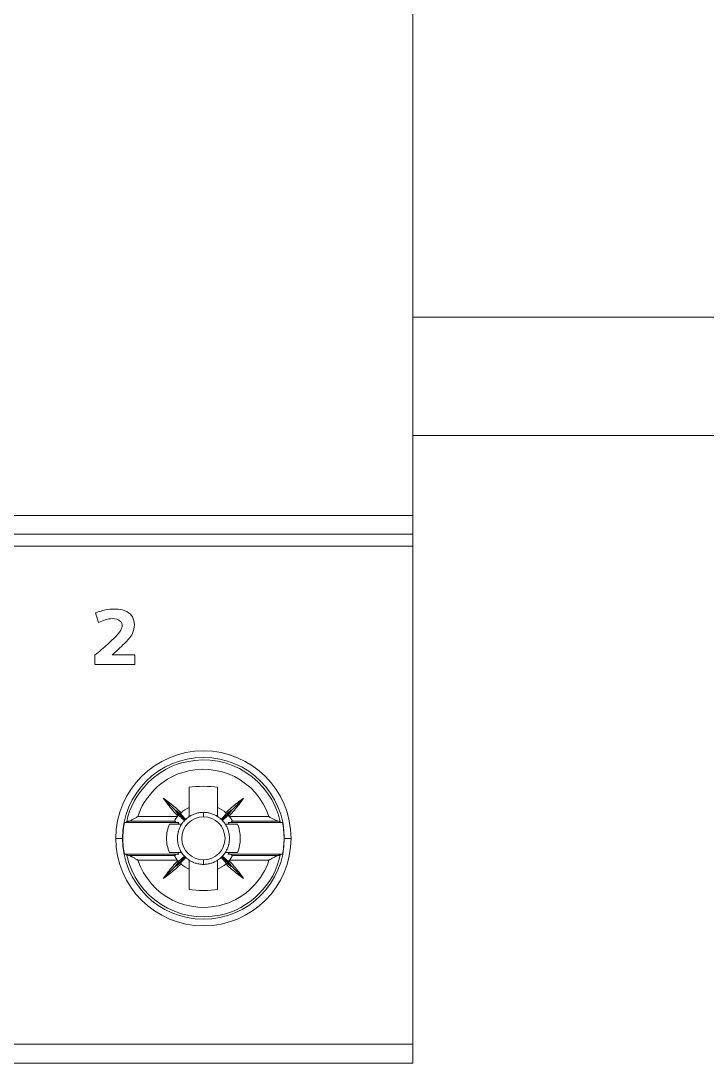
# Model space of a CAD drawing. Header units: millimetres. Extents: x 4137 to 6698, y 1400 to 3585.
# Drawn here: x 4689.4 to 4718.4, y 2776.75 to 2820.81 of the extents above; entities that cross this region are included whole.
import ezdxf

# ---------------------------------------------------------------- set-up
doc = ezdxf.new("R2010")
doc.units = ezdxf.units.MM
doc.layers.add('000-PI-Oprema', color=30, linetype='Continuous', lineweight=5)
doc.layers.add('002-PI-Kabelska kanalica', color=150, linetype='Continuous')

msp = doc.modelspace()

# ---------------------------------------------------------------- linework, layer by layer
at = {"layer": '000-PI-Oprema', "color": 0, "linetype": 'ByBlock', "lineweight": 0, "ltscale": 0.25}
for points in [[(4705.97, 2799.907), (4705.97, 2843.413)], [(4670.565, 2799.907), (4705.97, 2799.907)], [(4705.97, 2799.907), (4705.97, 2799.107)], [(4705.97, 2799.107), (4670.565, 2799.107)], [(4705.97, 2799.107), (4705.97, 2798.607)], [(4705.97, 2798.607), (4670.565, 2798.607)], [(4705.97, 2777.554), (4705.97, 2798.607)], [(4692.684, 2795.384), (4692.554, 2795.786)], [(4692.554, 2795.786), (4692.684, 2795.384)], [(4692.534, 2793.606), (4692.534, 2793.996)], [(4693.26, 2794.012), (4694.219, 2794.012)], [(4694.219, 2794.012), (4694.219, 2793.606)], [(4694.219, 2793.606), (4692.534, 2793.606)], [(4692.534, 2793.606), (4694.219, 2793.606)], [(4696.519, 2788.419), (4696.519, 2787.561)], [(4697.719, 2788.419), (4697.719, 2787.561)], [(4695.421, 2787.952), (4695.909, 2787.465)], [(4698.328, 2787.465), (4698.816, 2787.952)], [(4695.909, 2787.465), (4696.341, 2787.033)], [(4697.119, 2787.355), (4697.119, 2787.167)], [(4697.897, 2787.033), (4698.328, 2787.465)], [(4693.842, 2786.93), (4695.962, 2786.93)], [(4695.904, 2786.975), (4693.946, 2786.975)], [(4694.35, 2787.174), (4696.014, 2787.174)], [(4696.315, 2787.006), (4696.085, 2787.221)], [(4696.152, 2787.289), (4696.368, 2787.059)], [(4697.87, 2787.059), (4698.085, 2787.289)], [(4698.152, 2787.221), (4697.922, 2787.006)], [(4698.223, 2787.174), (4699.888, 2787.174)], [(4698.275, 2786.93), (4700.395, 2786.93)], [(4700.291, 2786.975), (4698.333, 2786.975)], [(4696.033, 2786.855), (4695.679, 2786.855)], [(4698.558, 2786.855), (4698.205, 2786.855)], [(4693.418, 2786.255), (4693.7, 2786.255)], [(4693.712, 2786.255), (4693.7, 2786.255)], [(4700.525, 2786.255), (4700.537, 2786.255)], [(4700.819, 2786.255), (4700.537, 2786.255)], [(4693.842, 2785.58), (4695.962, 2785.58)], [(4695.679, 2785.655), (4696.033, 2785.655)], [(4698.205, 2785.655), (4698.558, 2785.655)], [(4698.275, 2785.58), (4700.395, 2785.58)], [(4695.904, 2785.535), (4693.946, 2785.535)], [(4694.35, 2785.335), (4696.014, 2785.335)], [(4695.909, 2785.045), (4696.341, 2785.477)], [(4696.085, 2785.289), (4696.315, 2785.504)], [(4696.368, 2785.451), (4696.152, 2785.221)], [(4697.119, 2785.155), (4697.119, 2785.343)], [(4698.085, 2785.221), (4697.87, 2785.451)], [(4697.897, 2785.477), (4698.328, 2785.045)], [(4697.922, 2785.504), (4698.152, 2785.289)], [(4698.223, 2785.335), (4699.888, 2785.335)], [(4700.291, 2785.535), (4698.333, 2785.535)], [(4695.421, 2784.558), (4695.909, 2785.045)], [(4696.519, 2784.949), (4696.519, 2784.091)], [(4697.719, 2784.949), (4697.719, 2784.091)], [(4698.328, 2785.045), (4698.816, 2784.558)], [(4688.768, 2777.554), (4705.97, 2777.554)], [(4705.97, 2777.554), (4705.97, 2776.754)], [(4705.97, 2776.754), (4688.768, 2776.754)]]:
    msp.add_lwpolyline(points, dxfattribs=at)
for points, knots in [([(4692.554, 2795.786), (4692.716, 2795.84), (4692.878, 2795.895), (4693.045, 2795.924), (4693.198, 2795.95), (4693.356, 2795.956), (4693.513, 2795.94), (4693.642, 2795.927), (4693.771, 2795.9), (4693.884, 2795.837), (4693.98, 2795.784), (4694.064, 2795.706), (4694.118, 2795.612), (4694.174, 2795.515), (4694.199, 2795.4), (4694.2, 2795.286), (4694.2, 2795.159), (4694.171, 2795.033), (4694.118, 2794.92), (4694.041, 2794.756), (4693.913, 2794.619), (4693.781, 2794.49), (4693.611, 2794.322), (4693.436, 2794.167), (4693.26, 2794.012)], [0, 0, 0, 0, 1, 1, 1, 2, 2, 2, 3, 3, 3, 4, 4, 4, 5, 5, 5, 6, 6, 6, 7, 7, 7, 8, 8, 8, 8]), ([(4692.534, 2793.996), (4692.718, 2794.152), (4692.901, 2794.308), (4693.08, 2794.469), (4693.206, 2794.582), (4693.329, 2794.697), (4693.445, 2794.821), (4693.502, 2794.882), (4693.556, 2794.945), (4693.601, 2795.015), (4693.633, 2795.064), (4693.66, 2795.117), (4693.674, 2795.174), (4693.685, 2795.22), (4693.688, 2795.269), (4693.676, 2795.315), (4693.666, 2795.357), (4693.645, 2795.395), (4693.617, 2795.427), (4693.534, 2795.518), (4693.395, 2795.544), (4693.265, 2795.543), (4693.054, 2795.539), (4692.869, 2795.461), (4692.684, 2795.384)], [0, 0, 0, 0, 1, 1, 1, 2, 2, 2, 3, 3, 3, 4, 4, 4, 5, 5, 5, 6, 6, 6, 7, 7, 7, 8, 8, 8, 8]), ([(4700.819, 2786.255), (4700.819, 2788.299), (4699.163, 2789.955), (4697.119, 2789.955), (4695.075, 2789.955), (4693.418, 2788.299), (4693.418, 2786.255), (4693.418, 2784.212), (4695.075, 2782.555), (4697.119, 2782.555), (4699.163, 2782.555), (4700.819, 2784.212), (4700.819, 2786.255), (4700.819, 2786.255), (4700.819, 2786.255), (4700.819, 2786.255)], [0, 0, 0, 0, 1, 1, 1, 2, 2, 2, 3, 3, 3, 4, 4, 4, 5, 5, 5, 5]), ([(4700.537, 2786.255), (4700.537, 2788.143), (4699.007, 2789.674), (4697.119, 2789.674), (4695.231, 2789.674), (4693.7, 2788.143), (4693.7, 2786.255)], [0, 0, 0, 0, 1, 1, 1, 2, 2, 2, 2]), ([(4693.878, 2786.959), (4694.085, 2788.16), (4695.214, 2789.288), (4696.414, 2789.496), (4698.204, 2789.884), (4699.97, 2788.749), (4700.359, 2786.959)], [0, 0, 0, 0, 1, 1, 1, 2, 2, 2, 2]), ([(4694.35, 2787.174), (4694.567, 2787.976), (4695.398, 2788.806), (4696.199, 2789.024), (4697.728, 2789.532), (4699.38, 2788.704), (4699.888, 2787.174)], [0, 0, 0, 0, 1, 1, 1, 2, 2, 2, 2]), ([(4695.421, 2787.952), (4695.511, 2787.89), (4695.598, 2787.825), (4695.683, 2787.759), (4695.769, 2787.693), (4695.853, 2787.624), (4695.935, 2787.555), (4696.017, 2787.484), (4696.097, 2787.413), (4696.176, 2787.34)], [0, 0, 0, 0, 1, 1, 1, 2, 2, 2, 3, 3, 3, 3]), ([(4696.034, 2787.199), (4695.961, 2787.277), (4695.889, 2787.357), (4695.819, 2787.439), (4695.749, 2787.521), (4695.681, 2787.605), (4695.615, 2787.691), (4695.549, 2787.776), (4695.484, 2787.863), (4695.421, 2787.952)], [0, 0, 0, 0, 1, 1, 1, 2, 2, 2, 3, 3, 3, 3]), ([(4698.062, 2787.34), (4698.14, 2787.413), (4698.221, 2787.484), (4698.303, 2787.555), (4698.385, 2787.624), (4698.469, 2787.693), (4698.554, 2787.759), (4698.64, 2787.825), (4698.727, 2787.89), (4698.816, 2787.952)], [0, 0, 0, 0, 1, 1, 1, 2, 2, 2, 3, 3, 3, 3]), ([(4698.816, 2787.952), (4698.753, 2787.863), (4698.689, 2787.776), (4698.622, 2787.691), (4698.556, 2787.605), (4698.488, 2787.521), (4698.418, 2787.439), (4698.348, 2787.357), (4698.277, 2787.277), (4698.203, 2787.199)], [0, 0, 0, 0, 1, 1, 1, 2, 2, 2, 3, 3, 3, 3]), ([(4695.909, 2787.465), (4695.937, 2787.423), (4695.966, 2787.382), (4695.995, 2787.341), (4696.024, 2787.301), (4696.054, 2787.261), (4696.085, 2787.221)], [0, 0, 0, 0, 1, 1, 1, 2, 2, 2, 2]), ([(4695.909, 2787.465), (4695.951, 2787.437), (4695.992, 2787.408), (4696.032, 2787.378), (4696.073, 2787.349), (4696.113, 2787.319), (4696.152, 2787.289)], [0, 0, 0, 0, 1, 1, 1, 2, 2, 2, 2]), ([(4696.176, 2787.34), (4696.175, 2787.337), (4696.175, 2787.335), (4696.174, 2787.332), (4696.174, 2787.329), (4696.173, 2787.327), (4696.172, 2787.325), (4696.171, 2787.322), (4696.17, 2787.32), (4696.169, 2787.317), (4696.168, 2787.314), (4696.167, 2787.312), (4696.165, 2787.309), (4696.164, 2787.305), (4696.162, 2787.303), (4696.16, 2787.299), (4696.158, 2787.296), (4696.155, 2787.293), (4696.152, 2787.289)], [0, 0, 0, 0, 1, 1, 1, 2, 2, 2, 3, 3, 3, 4, 4, 4, 5, 5, 5, 6, 6, 6, 6]), ([(4696.519, 2787.561), (4696.519, 2787.518), (4696.519, 2787.474), (4696.519, 2787.431), (4696.519, 2787.388), (4696.519, 2787.345), (4696.519, 2787.303), (4696.519, 2787.261), (4696.519, 2787.219), (4696.519, 2787.177)], [0, 0, 0, 0, 1, 1, 1, 2, 2, 2, 3, 3, 3, 3]), ([(4697.119, 2787.355), (4697.065, 2787.355), (4697.013, 2787.352), (4696.961, 2787.343), (4696.909, 2787.336), (4696.857, 2787.325), (4696.807, 2787.309), (4696.781, 2787.302), (4696.756, 2787.294), (4696.731, 2787.284), (4696.706, 2787.275), (4696.682, 2787.265), (4696.658, 2787.254), (4696.61, 2787.232), (4696.564, 2787.206), (4696.519, 2787.177)], [0, 0, 0, 0, 1, 1, 1, 2, 2, 2, 3, 3, 3, 4, 4, 4, 5, 5, 5, 5]), ([(4697.719, 2787.177), (4697.674, 2787.206), (4697.628, 2787.232), (4697.58, 2787.254), (4697.532, 2787.276), (4697.483, 2787.294), (4697.432, 2787.309), (4697.407, 2787.316), (4697.381, 2787.323), (4697.355, 2787.329), (4697.329, 2787.335), (4697.304, 2787.34), (4697.277, 2787.343), (4697.225, 2787.352), (4697.172, 2787.355), (4697.119, 2787.355)], [0, 0, 0, 0, 1, 1, 1, 2, 2, 2, 3, 3, 3, 4, 4, 4, 5, 5, 5, 5]), ([(4697.719, 2787.177), (4697.719, 2787.219), (4697.719, 2787.261), (4697.719, 2787.303), (4697.719, 2787.345), (4697.719, 2787.387), (4697.719, 2787.431), (4697.719, 2787.473), (4697.719, 2787.518), (4697.719, 2787.561)], [0, 0, 0, 0, 1, 1, 1, 2, 2, 2, 3, 3, 3, 3]), ([(4698.085, 2787.289), (4698.082, 2787.293), (4698.08, 2787.296), (4698.078, 2787.299), (4698.076, 2787.303), (4698.074, 2787.305), (4698.072, 2787.309), (4698.07, 2787.312), (4698.069, 2787.314), (4698.068, 2787.317), (4698.067, 2787.32), (4698.066, 2787.322), (4698.066, 2787.325), (4698.065, 2787.327), (4698.064, 2787.329), (4698.064, 2787.332), (4698.063, 2787.335), (4698.062, 2787.337), (4698.062, 2787.34)], [0, 0, 0, 0, 1, 1, 1, 2, 2, 2, 3, 3, 3, 4, 4, 4, 5, 5, 5, 6, 6, 6, 6]), ([(4698.328, 2787.465), (4698.287, 2787.437), (4698.245, 2787.408), (4698.205, 2787.378), (4698.164, 2787.349), (4698.125, 2787.319), (4698.085, 2787.289)], [0, 0, 0, 0, 1, 1, 1, 2, 2, 2, 2]), ([(4698.328, 2787.465), (4698.301, 2787.423), (4698.272, 2787.382), (4698.242, 2787.341), (4698.213, 2787.301), (4698.183, 2787.261), (4698.152, 2787.221)], [0, 0, 0, 0, 1, 1, 1, 2, 2, 2, 2]), ([(4693.842, 2786.93), (4693.835, 2786.93), (4693.828, 2786.93), (4693.821, 2786.93), (4693.814, 2786.93), (4693.807, 2786.93), (4693.801, 2786.93), (4693.794, 2786.93), (4693.787, 2786.93), (4693.78, 2786.93)], [0, 0, 0, 0, 1, 1, 1, 2, 2, 2, 3, 3, 3, 3]), ([(4693.878, 2786.959), (4693.872, 2786.955), (4693.866, 2786.95), (4693.86, 2786.945), (4693.854, 2786.94), (4693.848, 2786.935), (4693.842, 2786.93)], [0, 0, 0, 0, 1, 1, 1, 2, 2, 2, 2]), ([(4693.878, 2786.959), (4693.882, 2786.962), (4693.889, 2786.965), (4693.901, 2786.968), (4693.907, 2786.969), (4693.913, 2786.97), (4693.92, 2786.972), (4693.928, 2786.973), (4693.937, 2786.974), (4693.946, 2786.975)], [0, 0, 0, 0, 1, 1, 1, 2, 2, 2, 3, 3, 3, 3]), ([(4693.946, 2786.975), (4693.957, 2786.977), (4693.969, 2786.98), (4693.982, 2786.984), (4693.996, 2786.989), (4694.01, 2786.995), (4694.025, 2787.001), (4694.04, 2787.008), (4694.057, 2787.016), (4694.073, 2787.024), (4694.09, 2787.032), (4694.107, 2787.041), (4694.125, 2787.051), (4694.143, 2787.061), (4694.162, 2787.07), (4694.18, 2787.081), (4694.199, 2787.091), (4694.217, 2787.101), (4694.237, 2787.112), (4694.255, 2787.123), (4694.275, 2787.133), (4694.293, 2787.143), (4694.313, 2787.154), (4694.331, 2787.164), (4694.35, 2787.174)], [0, 0, 0, 0, 1, 1, 1, 2, 2, 2, 3, 3, 3, 4, 4, 4, 5, 5, 5, 6, 6, 6, 7, 7, 7, 8, 8, 8, 8]), ([(4696.014, 2787.174), (4695.996, 2787.154), (4695.98, 2787.132), (4695.965, 2787.111), (4695.958, 2787.1), (4695.951, 2787.089), (4695.945, 2787.079), (4695.939, 2787.068), (4695.933, 2787.058), (4695.928, 2787.048), (4695.925, 2787.044), (4695.922, 2787.039), (4695.92, 2787.034), (4695.918, 2787.03), (4695.916, 2787.025), (4695.914, 2787.021), (4695.912, 2787.017), (4695.911, 2787.013), (4695.91, 2787.009), (4695.908, 2787.006), (4695.907, 2787.002), (4695.906, 2786.999), (4695.904, 2786.993), (4695.903, 2786.987), (4695.903, 2786.983), (4695.902, 2786.979), (4695.903, 2786.977), (4695.904, 2786.975)], [0, 0, 0, 0, 1, 1, 1, 2, 2, 2, 3, 3, 3, 4, 4, 4, 5, 5, 5, 6, 6, 6, 7, 7, 7, 8, 8, 8, 9, 9, 9, 9]), ([(4695.904, 2786.975), (4695.914, 2786.968), (4695.924, 2786.96), (4695.933, 2786.953), (4695.943, 2786.945), (4695.953, 2786.937), (4695.962, 2786.93)], [0, 0, 0, 0, 1, 1, 1, 2, 2, 2, 2]), ([(4696.078, 2786.93), (4696.058, 2786.93), (4696.039, 2786.93), (4696.02, 2786.93), (4696.001, 2786.93), (4695.982, 2786.93), (4695.962, 2786.93)], [0, 0, 0, 0, 1, 1, 1, 2, 2, 2, 2]), ([(4696.085, 2787.221), (4696.081, 2787.219), (4696.078, 2787.216), (4696.074, 2787.214), (4696.071, 2787.212), (4696.068, 2787.21), (4696.065, 2787.208), (4696.062, 2787.207), (4696.06, 2787.205), (4696.057, 2787.205), (4696.054, 2787.203), (4696.052, 2787.203), (4696.049, 2787.202), (4696.046, 2787.201), (4696.044, 2787.2), (4696.041, 2787.2), (4696.039, 2787.199), (4696.036, 2787.199), (4696.034, 2787.199)], [0, 0, 0, 0, 1, 1, 1, 2, 2, 2, 3, 3, 3, 4, 4, 4, 5, 5, 5, 6, 6, 6, 6]), ([(4697.119, 2785.343), (4696.615, 2785.343), (4696.207, 2785.752), (4696.207, 2786.255), (4696.207, 2786.759), (4696.615, 2787.167), (4697.119, 2787.167)], [0, 0, 0, 0, 1, 1, 1, 2, 2, 2, 2]), ([(4697.119, 2787.167), (4697.623, 2787.167), (4698.031, 2786.759), (4698.031, 2786.255), (4698.031, 2785.752), (4697.623, 2785.343), (4697.119, 2785.343)], [0, 0, 0, 0, 1, 1, 1, 2, 2, 2, 2]), ([(4698.203, 2787.199), (4698.201, 2787.199), (4698.199, 2787.199), (4698.196, 2787.2), (4698.193, 2787.2), (4698.191, 2787.201), (4698.188, 2787.202), (4698.186, 2787.203), (4698.183, 2787.203), (4698.181, 2787.205), (4698.178, 2787.205), (4698.175, 2787.207), (4698.172, 2787.209), (4698.169, 2787.21), (4698.166, 2787.212), (4698.163, 2787.214), (4698.16, 2787.216), (4698.157, 2787.219), (4698.152, 2787.221)], [0, 0, 0, 0, 1, 1, 1, 2, 2, 2, 3, 3, 3, 4, 4, 4, 5, 5, 5, 6, 6, 6, 6]), ([(4698.275, 2786.93), (4698.256, 2786.93), (4698.236, 2786.93), (4698.217, 2786.93), (4698.198, 2786.93), (4698.179, 2786.93), (4698.16, 2786.93)], [0, 0, 0, 0, 1, 1, 1, 2, 2, 2, 2]), ([(4698.333, 2786.975), (4698.334, 2786.977), (4698.335, 2786.979), (4698.335, 2786.983), (4698.335, 2786.985), (4698.334, 2786.987), (4698.334, 2786.99), (4698.334, 2786.993), (4698.333, 2786.995), (4698.332, 2786.999), (4698.331, 2787.001), (4698.329, 2787.005), (4698.328, 2787.009), (4698.327, 2787.013), (4698.325, 2787.017), (4698.323, 2787.021), (4698.32, 2787.029), (4698.315, 2787.038), (4698.31, 2787.048), (4698.307, 2787.053), (4698.305, 2787.058), (4698.302, 2787.063), (4698.299, 2787.068), (4698.296, 2787.073), (4698.293, 2787.079), (4698.29, 2787.084), (4698.286, 2787.089), (4698.283, 2787.095), (4698.279, 2787.1), (4698.276, 2787.106), (4698.272, 2787.111), (4698.257, 2787.132), (4698.241, 2787.154), (4698.223, 2787.174)], [0, 0, 0, 0, 1, 1, 1, 2, 2, 2, 3, 3, 3, 4, 4, 4, 5, 5, 5, 6, 6, 6, 7, 7, 7, 8, 8, 8, 9, 9, 9, 10, 10, 10, 11, 11, 11, 11]), ([(4698.275, 2786.93), (4698.285, 2786.937), (4698.294, 2786.945), (4698.304, 2786.953), (4698.314, 2786.96), (4698.323, 2786.968), (4698.333, 2786.975)], [0, 0, 0, 0, 1, 1, 1, 2, 2, 2, 2]), ([(4699.888, 2787.174), (4699.906, 2787.164), (4699.925, 2787.154), (4699.944, 2787.143), (4699.963, 2787.133), (4699.982, 2787.123), (4700, 2787.112), (4700.019, 2787.102), (4700.038, 2787.092), (4700.057, 2787.081), (4700.075, 2787.071), (4700.093, 2787.061), (4700.111, 2787.052), (4700.129, 2787.042), (4700.146, 2787.033), (4700.163, 2787.025), (4700.18, 2787.017), (4700.196, 2787.008), (4700.212, 2787.001), (4700.227, 2786.995), (4700.242, 2786.989), (4700.255, 2786.984), (4700.268, 2786.98), (4700.281, 2786.977), (4700.291, 2786.975)], [0, 0, 0, 0, 1, 1, 1, 2, 2, 2, 3, 3, 3, 4, 4, 4, 5, 5, 5, 6, 6, 6, 7, 7, 7, 8, 8, 8, 8]), ([(4700.291, 2786.975), (4700.31, 2786.973), (4700.325, 2786.97), (4700.337, 2786.968), (4700.342, 2786.966), (4700.347, 2786.965), (4700.351, 2786.964), (4700.355, 2786.962), (4700.357, 2786.961), (4700.359, 2786.959)], [0, 0, 0, 0, 1, 1, 1, 2, 2, 2, 3, 3, 3, 3]), ([(4700.395, 2786.93), (4700.389, 2786.935), (4700.383, 2786.94), (4700.377, 2786.945), (4700.371, 2786.95), (4700.365, 2786.955), (4700.359, 2786.959)], [0, 0, 0, 0, 1, 1, 1, 2, 2, 2, 2]), ([(4700.458, 2786.93), (4700.451, 2786.93), (4700.444, 2786.93), (4700.437, 2786.93), (4700.43, 2786.93), (4700.423, 2786.93), (4700.416, 2786.93), (4700.409, 2786.93), (4700.402, 2786.93), (4700.395, 2786.93)], [0, 0, 0, 0, 1, 1, 1, 2, 2, 2, 3, 3, 3, 3]), ([(4695.679, 2786.855), (4695.602, 2786.669), (4695.56, 2786.462), (4695.56, 2786.255), (4695.56, 2786.048), (4695.602, 2785.841), (4695.679, 2785.655)], [0, 0, 0, 0, 1, 1, 1, 2, 2, 2, 2]), ([(4696.197, 2786.855), (4696.167, 2786.811), (4696.142, 2786.764), (4696.12, 2786.716), (4696.098, 2786.669), (4696.08, 2786.619), (4696.065, 2786.569), (4696.061, 2786.556), (4696.057, 2786.543), (4696.054, 2786.53), (4696.051, 2786.517), (4696.047, 2786.504), (4696.045, 2786.492), (4696.039, 2786.465), (4696.034, 2786.439), (4696.03, 2786.413), (4696.023, 2786.361), (4696.019, 2786.309), (4696.019, 2786.256), (4696.019, 2786.23), (4696.02, 2786.204), (4696.021, 2786.177), (4696.023, 2786.151), (4696.026, 2786.124), (4696.03, 2786.097), (4696.038, 2786.045), (4696.049, 2785.993), (4696.064, 2785.943), (4696.079, 2785.893), (4696.098, 2785.843), (4696.12, 2785.795), (4696.142, 2785.746), (4696.167, 2785.7), (4696.197, 2785.655)], [0, 0, 0, 0, 1, 1, 1, 2, 2, 2, 3, 3, 3, 4, 4, 4, 5, 5, 5, 6, 6, 6, 7, 7, 7, 8, 8, 8, 9, 9, 9, 10, 10, 10, 11, 11, 11, 11]), ([(4696.197, 2786.855), (4696.169, 2786.855), (4696.143, 2786.855), (4696.115, 2786.855), (4696.088, 2786.855), (4696.061, 2786.855), (4696.033, 2786.855)], [0, 0, 0, 0, 1, 1, 1, 2, 2, 2, 2]), ([(4698.205, 2786.855), (4698.177, 2786.855), (4698.15, 2786.855), (4698.122, 2786.855), (4698.095, 2786.855), (4698.068, 2786.855), (4698.041, 2786.855)], [0, 0, 0, 0, 1, 1, 1, 2, 2, 2, 2]), ([(4698.041, 2785.655), (4698.07, 2785.7), (4698.095, 2785.746), (4698.117, 2785.794), (4698.139, 2785.842), (4698.158, 2785.891), (4698.173, 2785.942), (4698.177, 2785.954), (4698.18, 2785.967), (4698.183, 2785.98), (4698.187, 2785.993), (4698.19, 2786.006), (4698.193, 2786.019), (4698.199, 2786.044), (4698.203, 2786.071), (4698.207, 2786.097), (4698.215, 2786.149), (4698.219, 2786.202), (4698.219, 2786.254), (4698.219, 2786.28), (4698.218, 2786.307), (4698.216, 2786.333), (4698.214, 2786.36), (4698.211, 2786.386), (4698.208, 2786.412), (4698.2, 2786.465), (4698.188, 2786.516), (4698.173, 2786.567), (4698.159, 2786.617), (4698.14, 2786.667), (4698.118, 2786.716), (4698.096, 2786.764), (4698.07, 2786.811), (4698.041, 2786.855)], [0, 0, 0, 0, 1, 1, 1, 2, 2, 2, 3, 3, 3, 4, 4, 4, 5, 5, 5, 6, 6, 6, 7, 7, 7, 8, 8, 8, 9, 9, 9, 10, 10, 10, 11, 11, 11, 11]), ([(4698.558, 2785.655), (4698.635, 2785.841), (4698.677, 2786.048), (4698.677, 2786.255), (4698.677, 2786.462), (4698.635, 2786.669), (4698.558, 2786.855)], [0, 0, 0, 0, 1, 1, 1, 2, 2, 2, 2]), ([(4693.7, 2786.255), (4693.7, 2784.367), (4695.231, 2782.836), (4697.119, 2782.836), (4699.007, 2782.836), (4700.537, 2784.367), (4700.537, 2786.255)], [0, 0, 0, 0, 1, 1, 1, 2, 2, 2, 2]), ([(4693.78, 2785.58), (4693.787, 2785.58), (4693.794, 2785.58), (4693.801, 2785.58), (4693.807, 2785.58), (4693.814, 2785.58), (4693.821, 2785.58), (4693.828, 2785.58), (4693.835, 2785.58), (4693.842, 2785.58)], [0, 0, 0, 0, 1, 1, 1, 2, 2, 2, 3, 3, 3, 3]), ([(4693.842, 2785.58), (4693.848, 2785.575), (4693.854, 2785.57), (4693.86, 2785.566), (4693.866, 2785.56), (4693.872, 2785.555), (4693.878, 2785.55)], [0, 0, 0, 0, 1, 1, 1, 2, 2, 2, 2]), ([(4700.359, 2785.55), (4700.152, 2784.351), (4699.023, 2783.222), (4697.823, 2783.015), (4696.034, 2782.626), (4694.267, 2783.761), (4693.878, 2785.55)], [0, 0, 0, 0, 1, 1, 1, 2, 2, 2, 2]), ([(4693.946, 2785.535), (4693.927, 2785.537), (4693.912, 2785.539), (4693.901, 2785.542), (4693.895, 2785.544), (4693.89, 2785.545), (4693.887, 2785.546), (4693.883, 2785.548), (4693.88, 2785.549), (4693.878, 2785.55)], [0, 0, 0, 0, 1, 1, 1, 2, 2, 2, 3, 3, 3, 3]), ([(4695.962, 2785.58), (4695.953, 2785.572), (4695.943, 2785.565), (4695.933, 2785.557), (4695.924, 2785.55), (4695.914, 2785.542), (4695.904, 2785.535)], [0, 0, 0, 0, 1, 1, 1, 2, 2, 2, 2]), ([(4695.962, 2785.58), (4695.982, 2785.58), (4696.001, 2785.58), (4696.02, 2785.58), (4696.039, 2785.58), (4696.058, 2785.58), (4696.078, 2785.58)], [0, 0, 0, 0, 1, 1, 1, 2, 2, 2, 2]), ([(4696.033, 2785.655), (4696.061, 2785.655), (4696.088, 2785.655), (4696.115, 2785.655), (4696.143, 2785.655), (4696.169, 2785.655), (4696.197, 2785.655)], [0, 0, 0, 0, 1, 1, 1, 2, 2, 2, 2]), ([(4698.041, 2785.655), (4698.068, 2785.655), (4698.095, 2785.655), (4698.122, 2785.655), (4698.15, 2785.655), (4698.177, 2785.655), (4698.205, 2785.655)], [0, 0, 0, 0, 1, 1, 1, 2, 2, 2, 2]), ([(4698.16, 2785.58), (4698.179, 2785.58), (4698.198, 2785.58), (4698.217, 2785.58), (4698.236, 2785.58), (4698.256, 2785.58), (4698.275, 2785.58)], [0, 0, 0, 0, 1, 1, 1, 2, 2, 2, 2]), ([(4698.333, 2785.535), (4698.323, 2785.542), (4698.314, 2785.55), (4698.304, 2785.557), (4698.294, 2785.565), (4698.285, 2785.572), (4698.275, 2785.58)], [0, 0, 0, 0, 1, 1, 1, 2, 2, 2, 2]), ([(4700.359, 2785.55), (4700.356, 2785.548), (4700.348, 2785.545), (4700.337, 2785.542), (4700.331, 2785.541), (4700.324, 2785.539), (4700.317, 2785.539), (4700.309, 2785.537), (4700.301, 2785.536), (4700.291, 2785.535)], [0, 0, 0, 0, 1, 1, 1, 2, 2, 2, 3, 3, 3, 3]), ([(4700.359, 2785.55), (4700.365, 2785.555), (4700.371, 2785.56), (4700.377, 2785.566), (4700.383, 2785.57), (4700.389, 2785.575), (4700.395, 2785.58)], [0, 0, 0, 0, 1, 1, 1, 2, 2, 2, 2]), ([(4700.395, 2785.58), (4700.402, 2785.58), (4700.409, 2785.58), (4700.416, 2785.58), (4700.423, 2785.58), (4700.43, 2785.58), (4700.437, 2785.58), (4700.444, 2785.58), (4700.451, 2785.58), (4700.458, 2785.58)], [0, 0, 0, 0, 1, 1, 1, 2, 2, 2, 3, 3, 3, 3]), ([(4694.35, 2785.335), (4694.345, 2785.338), (4694.341, 2785.34), (4694.336, 2785.343), (4694.331, 2785.346), (4694.327, 2785.348), (4694.322, 2785.351), (4694.313, 2785.355), (4694.304, 2785.361), (4694.295, 2785.366), (4694.276, 2785.376), (4694.258, 2785.386), (4694.24, 2785.396), (4694.204, 2785.416), (4694.169, 2785.436), (4694.133, 2785.455), (4694.124, 2785.459), (4694.116, 2785.464), (4694.107, 2785.468), (4694.099, 2785.473), (4694.09, 2785.477), (4694.082, 2785.482), (4694.064, 2785.49), (4694.048, 2785.499), (4694.032, 2785.506), (4694.016, 2785.513), (4694, 2785.519), (4693.986, 2785.524), (4693.979, 2785.527), (4693.972, 2785.529), (4693.965, 2785.531), (4693.958, 2785.532), (4693.952, 2785.534), (4693.946, 2785.535)], [0, 0, 0, 0, 1, 1, 1, 2, 2, 2, 3, 3, 3, 4, 4, 4, 5, 5, 5, 6, 6, 6, 7, 7, 7, 8, 8, 8, 9, 9, 9, 10, 10, 10, 11, 11, 11, 11]), ([(4699.888, 2785.335), (4699.67, 2784.534), (4698.839, 2783.704), (4698.038, 2783.486), (4696.509, 2782.978), (4694.858, 2783.807), (4694.35, 2785.335)], [0, 0, 0, 0, 1, 1, 1, 2, 2, 2, 2]), ([(4695.421, 2784.558), (4695.484, 2784.647), (4695.549, 2784.734), (4695.615, 2784.819), (4695.681, 2784.905), (4695.749, 2784.989), (4695.819, 2785.071), (4695.889, 2785.153), (4695.961, 2785.233), (4696.034, 2785.312)], [0, 0, 0, 0, 1, 1, 1, 2, 2, 2, 3, 3, 3, 3]), ([(4696.176, 2785.17), (4696.097, 2785.097), (4696.017, 2785.025), (4695.935, 2784.956), (4695.853, 2784.886), (4695.769, 2784.817), (4695.683, 2784.751), (4695.598, 2784.685), (4695.511, 2784.62), (4695.421, 2784.558)], [0, 0, 0, 0, 1, 1, 1, 2, 2, 2, 3, 3, 3, 3]), ([(4695.904, 2785.535), (4695.903, 2785.533), (4695.902, 2785.531), (4695.903, 2785.527), (4695.903, 2785.525), (4695.903, 2785.523), (4695.903, 2785.52), (4695.904, 2785.517), (4695.905, 2785.515), (4695.906, 2785.512), (4695.907, 2785.508), (4695.908, 2785.505), (4695.909, 2785.501), (4695.911, 2785.497), (4695.912, 2785.493), (4695.914, 2785.489), (4695.918, 2785.481), (4695.922, 2785.472), (4695.928, 2785.462), (4695.93, 2785.457), (4695.933, 2785.452), (4695.936, 2785.447), (4695.939, 2785.442), (4695.941, 2785.437), (4695.945, 2785.431), (4695.948, 2785.426), (4695.951, 2785.421), (4695.955, 2785.415), (4695.958, 2785.411), (4695.962, 2785.405), (4695.965, 2785.4), (4695.98, 2785.377), (4695.996, 2785.356), (4696.014, 2785.335)], [0, 0, 0, 0, 1, 1, 1, 2, 2, 2, 3, 3, 3, 4, 4, 4, 5, 5, 5, 6, 6, 6, 7, 7, 7, 8, 8, 8, 9, 9, 9, 10, 10, 10, 11, 11, 11, 11]), ([(4695.909, 2785.045), (4695.937, 2785.087), (4695.966, 2785.128), (4695.995, 2785.169), (4696.024, 2785.209), (4696.054, 2785.249), (4696.085, 2785.289)], [0, 0, 0, 0, 1, 1, 1, 2, 2, 2, 2]), ([(4695.909, 2785.045), (4695.951, 2785.074), (4695.992, 2785.102), (4696.032, 2785.131), (4696.073, 2785.16), (4696.113, 2785.191), (4696.152, 2785.221)], [0, 0, 0, 0, 1, 1, 1, 2, 2, 2, 2]), ([(4696.034, 2785.312), (4696.036, 2785.311), (4696.039, 2785.311), (4696.041, 2785.311), (4696.044, 2785.31), (4696.047, 2785.309), (4696.049, 2785.309), (4696.052, 2785.308), (4696.054, 2785.306), (4696.057, 2785.306), (4696.06, 2785.304), (4696.063, 2785.303), (4696.065, 2785.302), (4696.068, 2785.3), (4696.071, 2785.298), (4696.074, 2785.296), (4696.078, 2785.294), (4696.081, 2785.292), (4696.085, 2785.289)], [0, 0, 0, 0, 1, 1, 1, 2, 2, 2, 3, 3, 3, 4, 4, 4, 5, 5, 5, 6, 6, 6, 6]), ([(4696.152, 2785.221), (4696.156, 2785.218), (4696.158, 2785.214), (4696.16, 2785.211), (4696.162, 2785.207), (4696.164, 2785.205), (4696.165, 2785.202), (4696.167, 2785.198), (4696.168, 2785.196), (4696.169, 2785.193), (4696.17, 2785.191), (4696.171, 2785.188), (4696.172, 2785.185), (4696.173, 2785.183), (4696.174, 2785.18), (4696.174, 2785.178), (4696.175, 2785.176), (4696.175, 2785.173), (4696.176, 2785.17)], [0, 0, 0, 0, 1, 1, 1, 2, 2, 2, 3, 3, 3, 4, 4, 4, 5, 5, 5, 6, 6, 6, 6]), ([(4696.519, 2785.333), (4696.519, 2785.291), (4696.519, 2785.249), (4696.519, 2785.207), (4696.519, 2785.165), (4696.519, 2785.123), (4696.519, 2785.079), (4696.519, 2785.036), (4696.519, 2784.993), (4696.519, 2784.949)], [0, 0, 0, 0, 1, 1, 1, 2, 2, 2, 3, 3, 3, 3]), ([(4696.519, 2785.333), (4696.564, 2785.304), (4696.61, 2785.278), (4696.657, 2785.257), (4696.705, 2785.235), (4696.754, 2785.216), (4696.805, 2785.201), (4696.83, 2785.193), (4696.856, 2785.187), (4696.882, 2785.181), (4696.908, 2785.176), (4696.934, 2785.171), (4696.96, 2785.167), (4697.013, 2785.159), (4697.065, 2785.155), (4697.119, 2785.155)], [0, 0, 0, 0, 1, 1, 1, 2, 2, 2, 3, 3, 3, 4, 4, 4, 5, 5, 5, 5]), ([(4697.119, 2785.155), (4697.172, 2785.155), (4697.225, 2785.159), (4697.277, 2785.167), (4697.329, 2785.174), (4697.38, 2785.185), (4697.431, 2785.2), (4697.456, 2785.208), (4697.481, 2785.216), (4697.506, 2785.226), (4697.531, 2785.236), (4697.556, 2785.245), (4697.58, 2785.256), (4697.628, 2785.278), (4697.674, 2785.304), (4697.719, 2785.333)], [0, 0, 0, 0, 1, 1, 1, 2, 2, 2, 3, 3, 3, 4, 4, 4, 5, 5, 5, 5]), ([(4697.719, 2784.949), (4697.719, 2784.993), (4697.719, 2785.036), (4697.719, 2785.079), (4697.719, 2785.123), (4697.719, 2785.165), (4697.719, 2785.207), (4697.719, 2785.249), (4697.719, 2785.291), (4697.719, 2785.333)], [0, 0, 0, 0, 1, 1, 1, 2, 2, 2, 3, 3, 3, 3]), ([(4698.062, 2785.17), (4698.062, 2785.173), (4698.063, 2785.176), (4698.064, 2785.178), (4698.064, 2785.18), (4698.065, 2785.183), (4698.066, 2785.185), (4698.066, 2785.188), (4698.067, 2785.191), (4698.068, 2785.193), (4698.069, 2785.196), (4698.071, 2785.199), (4698.072, 2785.202), (4698.074, 2785.205), (4698.076, 2785.207), (4698.078, 2785.211), (4698.08, 2785.214), (4698.082, 2785.218), (4698.085, 2785.221)], [0, 0, 0, 0, 1, 1, 1, 2, 2, 2, 3, 3, 3, 4, 4, 4, 5, 5, 5, 6, 6, 6, 6]), ([(4698.816, 2784.558), (4698.727, 2784.62), (4698.64, 2784.685), (4698.554, 2784.751), (4698.469, 2784.817), (4698.385, 2784.886), (4698.303, 2784.956), (4698.221, 2785.025), (4698.14, 2785.097), (4698.062, 2785.17)], [0, 0, 0, 0, 1, 1, 1, 2, 2, 2, 3, 3, 3, 3]), ([(4698.328, 2785.045), (4698.287, 2785.074), (4698.245, 2785.102), (4698.205, 2785.131), (4698.164, 2785.16), (4698.125, 2785.191), (4698.085, 2785.221)], [0, 0, 0, 0, 1, 1, 1, 2, 2, 2, 2]), ([(4698.152, 2785.289), (4698.157, 2785.292), (4698.16, 2785.294), (4698.163, 2785.296), (4698.166, 2785.298), (4698.169, 2785.3), (4698.172, 2785.302), (4698.175, 2785.303), (4698.178, 2785.304), (4698.181, 2785.306), (4698.183, 2785.306), (4698.186, 2785.308), (4698.188, 2785.309), (4698.191, 2785.309), (4698.193, 2785.31), (4698.196, 2785.311), (4698.199, 2785.311), (4698.201, 2785.311), (4698.203, 2785.312)], [0, 0, 0, 0, 1, 1, 1, 2, 2, 2, 3, 3, 3, 4, 4, 4, 5, 5, 5, 6, 6, 6, 6]), ([(4698.328, 2785.045), (4698.301, 2785.087), (4698.272, 2785.128), (4698.242, 2785.169), (4698.213, 2785.209), (4698.183, 2785.249), (4698.152, 2785.289)], [0, 0, 0, 0, 1, 1, 1, 2, 2, 2, 2]), ([(4698.203, 2785.312), (4698.277, 2785.233), (4698.348, 2785.153), (4698.418, 2785.071), (4698.488, 2784.989), (4698.556, 2784.905), (4698.622, 2784.819), (4698.689, 2784.734), (4698.753, 2784.647), (4698.816, 2784.558)], [0, 0, 0, 0, 1, 1, 1, 2, 2, 2, 3, 3, 3, 3]), ([(4698.223, 2785.335), (4698.241, 2785.356), (4698.257, 2785.377), (4698.272, 2785.4), (4698.279, 2785.41), (4698.286, 2785.421), (4698.293, 2785.431), (4698.299, 2785.442), (4698.305, 2785.452), (4698.31, 2785.462), (4698.313, 2785.467), (4698.315, 2785.472), (4698.317, 2785.476), (4698.319, 2785.481), (4698.321, 2785.485), (4698.323, 2785.489), (4698.325, 2785.493), (4698.327, 2785.497), (4698.328, 2785.501), (4698.329, 2785.505), (4698.331, 2785.508), (4698.332, 2785.511), (4698.334, 2785.518), (4698.335, 2785.523), (4698.335, 2785.527), (4698.335, 2785.531), (4698.334, 2785.533), (4698.333, 2785.535)], [0, 0, 0, 0, 1, 1, 1, 2, 2, 2, 3, 3, 3, 4, 4, 4, 5, 5, 5, 6, 6, 6, 7, 7, 7, 8, 8, 8, 9, 9, 9, 9]), ([(4700.291, 2785.535), (4700.279, 2785.533), (4700.266, 2785.53), (4700.252, 2785.524), (4700.244, 2785.522), (4700.237, 2785.519), (4700.229, 2785.516), (4700.222, 2785.513), (4700.214, 2785.509), (4700.206, 2785.506), (4700.19, 2785.499), (4700.173, 2785.49), (4700.156, 2785.482), (4700.148, 2785.477), (4700.139, 2785.473), (4700.131, 2785.468), (4700.122, 2785.464), (4700.113, 2785.459), (4700.104, 2785.455), (4700.069, 2785.436), (4700.033, 2785.416), (4699.998, 2785.396), (4699.979, 2785.386), (4699.961, 2785.376), (4699.943, 2785.366), (4699.934, 2785.361), (4699.925, 2785.356), (4699.915, 2785.351), (4699.906, 2785.346), (4699.897, 2785.34), (4699.888, 2785.335)], [0, 0, 0, 0, 1, 1, 1, 2, 2, 2, 3, 3, 3, 4, 4, 4, 5, 5, 5, 6, 6, 6, 7, 7, 7, 8, 8, 8, 9, 9, 9, 10, 10, 10, 10])]:
    msp.add_open_spline(points, degree=3, knots=knots, dxfattribs=at)
for points in [[(4696.519, 2788.419), (4696.829, 2788.468), (4697.408, 2788.468), (4697.719, 2788.419)], [(4696.519, 2787.561), (4696.419, 2787.52), (4696.254, 2787.414), (4696.176, 2787.34)], [(4698.062, 2787.34), (4697.983, 2787.414), (4697.819, 2787.52), (4697.719, 2787.561)], [(4693.78, 2786.93), (4693.74, 2786.758), (4693.707, 2786.431), (4693.712, 2786.255)], [(4696.034, 2787.199), (4696.029, 2787.192), (4696.019, 2787.181), (4696.014, 2787.174)], [(4696.078, 2786.93), (4696.065, 2786.912), (4696.043, 2786.875), (4696.033, 2786.855)], [(4696.197, 2786.855), (4696.222, 2786.897), (4696.28, 2786.971), (4696.315, 2787.006)], [(4696.341, 2787.033), (4696.334, 2787.026), (4696.321, 2787.013), (4696.315, 2787.006)], [(4696.368, 2787.059), (4696.361, 2787.052), (4696.347, 2787.039), (4696.341, 2787.033)], [(4696.368, 2787.059), (4696.403, 2787.094), (4696.476, 2787.151), (4696.519, 2787.177)], [(4697.87, 2787.059), (4697.835, 2787.094), (4697.761, 2787.151), (4697.719, 2787.177)], [(4697.897, 2787.033), (4697.89, 2787.039), (4697.877, 2787.052), (4697.87, 2787.059)], [(4697.922, 2787.006), (4697.916, 2787.013), (4697.903, 2787.026), (4697.897, 2787.033)], [(4698.041, 2786.855), (4698.015, 2786.897), (4697.957, 2786.971), (4697.922, 2787.006)], [(4698.205, 2786.855), (4698.194, 2786.875), (4698.172, 2786.912), (4698.16, 2786.93)], [(4698.223, 2787.174), (4698.219, 2787.181), (4698.209, 2787.192), (4698.203, 2787.199)], [(4700.525, 2786.255), (4700.531, 2786.431), (4700.498, 2786.758), (4700.458, 2786.93)], [(4693.712, 2786.255), (4693.707, 2786.079), (4693.74, 2785.752), (4693.78, 2785.58)], [(4700.458, 2785.58), (4700.498, 2785.752), (4700.531, 2786.079), (4700.525, 2786.255)], [(4696.033, 2785.655), (4696.043, 2785.635), (4696.065, 2785.599), (4696.078, 2785.58)], [(4696.315, 2785.504), (4696.28, 2785.539), (4696.222, 2785.612), (4696.197, 2785.655)], [(4697.922, 2785.504), (4697.957, 2785.539), (4698.015, 2785.612), (4698.041, 2785.655)], [(4698.16, 2785.58), (4698.172, 2785.599), (4698.194, 2785.635), (4698.205, 2785.655)], [(4696.014, 2785.335), (4696.019, 2785.329), (4696.029, 2785.318), (4696.034, 2785.312)], [(4696.176, 2785.17), (4696.254, 2785.096), (4696.419, 2784.99), (4696.519, 2784.949)], [(4696.315, 2785.504), (4696.321, 2785.497), (4696.334, 2785.484), (4696.341, 2785.477)], [(4696.341, 2785.477), (4696.347, 2785.47), (4696.361, 2785.457), (4696.368, 2785.451)], [(4696.519, 2785.333), (4696.476, 2785.359), (4696.403, 2785.417), (4696.368, 2785.451)], [(4697.719, 2785.333), (4697.761, 2785.359), (4697.835, 2785.417), (4697.87, 2785.451)], [(4697.719, 2784.949), (4697.819, 2784.99), (4697.983, 2785.096), (4698.062, 2785.17)], [(4697.87, 2785.451), (4697.877, 2785.457), (4697.89, 2785.47), (4697.897, 2785.477)], [(4697.897, 2785.477), (4697.903, 2785.484), (4697.916, 2785.497), (4697.922, 2785.504)], [(4698.203, 2785.312), (4698.209, 2785.318), (4698.219, 2785.329), (4698.223, 2785.335)], [(4697.719, 2784.091), (4697.408, 2784.043), (4696.829, 2784.043), (4696.519, 2784.091)]]:
    msp.add_open_spline(points, degree=3, dxfattribs=at)
at = {"layer": '002-PI-Kabelska kanalica', "color": 0, "linetype": 'ByBlock', "lineweight": 0, "ltscale": 0.25}
for p, q in [((4705.97, 2808.278), (4885.41, 2808.278)), ((4885.41, 2803.278), (4705.97, 2803.278))]:
    msp.add_line(p, q, dxfattribs=at)

doc.saveas('drawing.dxf')
